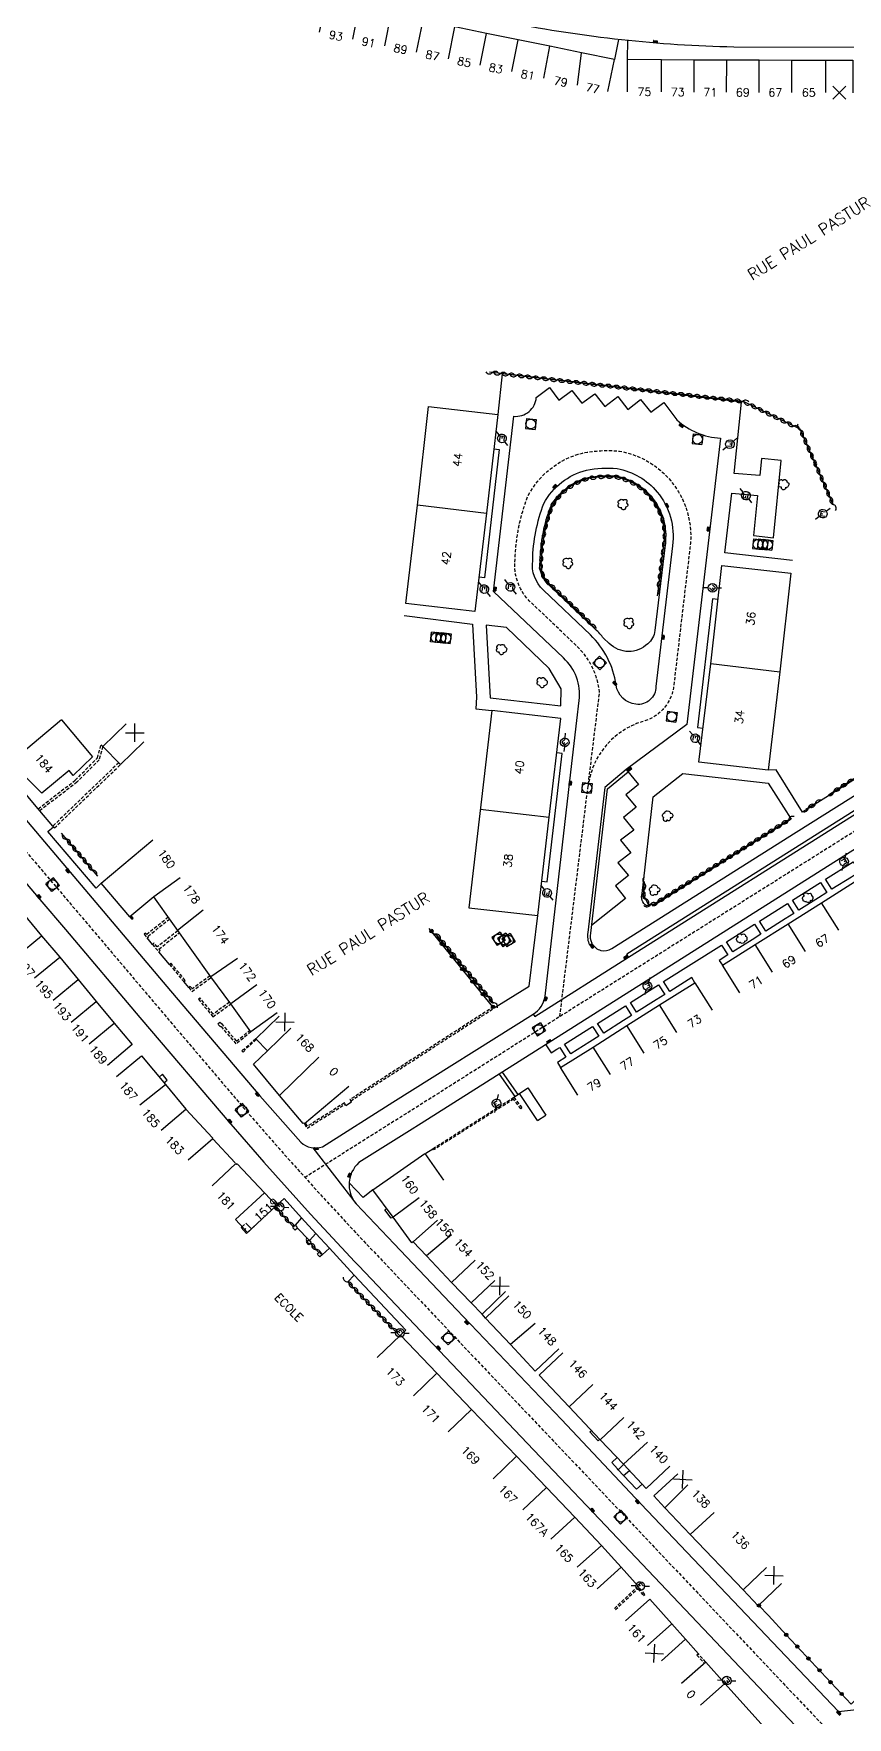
# Model space of a CAD drawing. Header units: millimetres. Extents: x 157000 to 158001, y 120999 to 122000.
# Drawn here: x 157361.1 to 157486.4, y 121611.4 to 121870.4 of the extents above; entities that cross this region are included whole.
import ezdxf
from ezdxf.enums import TextEntityAlignment as Align

# ---------------------------------------------------------------- set-up
doc = ezdxf.new("R2010")
doc.units = ezdxf.units.MM
doc.linetypes.add('DASHED', pattern=[0.75, 0.5, -0.25])
doc.layers.get('0').update_dxf_attribs({"linetype": 'CONTINUOUS'})
for name, color, linetype in [('W0001', 6, 'DASHED'), ('W0008', 7, 'CONTINUOUS'), ('W0100', 7, 'CONTINUOUS'), ('W0112', 1, 'DASHED'), ('W0300', 7, 'CONTINUOUS'), ('W0310', 3, 'CONTINUOUS'), ('W0322', 7, 'CONTINUOUS'), ('W0334', 7, 'CONTINUOUS'), ('W0400', 7, 'CONTINUOUS'), ('W0420', 7, 'CONTINUOUS'), ('W0471', 7, 'CONTINUOUS'), ('W0984', 7, 'CONTINUOUS'), ('W0989', 7, 'CONTINUOUS'), ('W0991', 7, 'CONTINUOUS'), ('W1102', 7, 'CONTINUOUS')]:
    doc.layers.add(name, color=color, linetype=linetype)
doc.styles.get("Standard").update_dxf_attribs({"font": 'romans.shx', "width": 0.85})

# ---------------------------------------------------------------- blocks, each defined once
blk = doc.blocks.new('t991o')
at = {"color": 0, "linetype": 'Continuous'}
for p, q in [((-1, 1), (1, -1)), ((-1, -1), (1, 1))]:
    blk.add_line(p, q, dxfattribs=at)
blk = doc.blocks.new('T400')
for p, q in [((-0.15, 0.3), (0.15, 0.3)), ((-0.15, -0.25), (-0.15, 0.3)), ((-0.15, 0.15), (0.15, 0.15)), ((-0.15, 0), (0.15, 0)), ((0.15, 0.3), (0.15, -0.25)), ((-0.15, -0.15), (0.15, -0.15)), ((-0.15, -0.25), (-0.15, -0.3)), ((-0.15, -0.3), (0.15, -0.3)), ((0.15, -0.3), (0.15, -0.25))]:
    blk.add_line(p, q)
blk = doc.blocks.new('T420')
for p, q in [((0.75, 0.75), (-0.75, 0.75)), ((-0.75, 0.75), (-0.75, -0.75)), ((0.75, 0.75), (0.75, -0.75)), ((0.75, -0.75), (-0.75, -0.75))]:
    blk.add_line(p, q)
blk.add_ellipse((0, 0), major_axis=(-0.53, 0.53), ratio=1, start_param=3.926991, end_param=10.210176)
blk = doc.blocks.new('t310o')
at = {"color": 0, "linetype": 'Continuous'}
for centre, start, end in [((-0.5, 0.38), 216.8699, 323.1304), ((0.5, -0.37), 36.8699, 143.1303)]:
    blk.add_arc(centre, 0.625, start, end, dxfattribs=at)
blk = doc.blocks.new('t322o')
at = {"color": 0, "linetype": 'Continuous'}
for radius in [0.25, 0.15]:
    blk.add_circle((0, 0), radius, dxfattribs=at)
blk = doc.blocks.new('T300')
for p, q in [((-0.8, 0.51), (-0.86, 0.34)), ((-0.86, 0.34), (-0.86, 0.17)), ((-0.86, 0.17), (-0.74, 0.06)), ((-0.69, 0.63), (-0.8, 0.51)), ((-0.8, -0.06), (-0.74, 0.06)), ((-0.74, 0.06), (-0.69, 0.11)), ((-0.57, 0.69), (-0.69, 0.63)), ((-0.46, 0.69), (-0.57, 0.69)), ((-0.29, 0.63), (-0.46, 0.69)), ((-0.29, 0.63), (-0.17, 0.74)), ((-0.23, 0.57), (-0.29, 0.63)), ((-0.17, 0.74), (-0.06, 0.8)), ((-0.06, 0.8), (0.06, 0.8)), ((0.06, 0.8), (0.23, 0.74)), ((0.23, 0.74), (0.34, 0.63)), ((0.34, 0.63), (0.4, 0.51)), ((0.46, 0.46), (0.34, 0.46)), ((0.4, 0.51), (0.4, 0.46)), ((0.57, 0.4), (0.46, 0.46)), ((0.57, 0.4), (0.69, 0.29)), ((0.69, 0.29), (0.74, 0.17)), ((0.74, 0.06), (0.69, -0.17)), ((0.74, 0.17), (0.74, 0.06)), ((-0.8, -0.17), (-0.8, -0.06)), ((-0.8, -0.23), (-0.8, -0.17)), ((-0.74, -0.34), (-0.8, -0.23)), ((-0.69, -0.4), (-0.74, -0.34)), ((-0.51, -0.46), (-0.69, -0.4)), ((-0.4, -0.46), (-0.51, -0.46)), ((-0.4, -0.46), (-0.34, -0.46)), ((-0.34, -0.46), (-0.34, -0.4)), ((-0.34, -0.51), (-0.34, -0.46)), ((-0.29, -0.63), (-0.34, -0.51)), ((-0.17, -0.74), (-0.29, -0.63)), ((-0.06, -0.8), (-0.17, -0.74)), ((0.06, -0.8), (-0.06, -0.8)), ((0.17, -0.74), (0.06, -0.8)), ((0.23, -0.69), (0.17, -0.74)), ((0.29, -0.46), (0.23, -0.46)), ((0.29, -0.63), (0.23, -0.69)), ((0.46, -0.4), (0.29, -0.46)), ((0.34, -0.51), (0.29, -0.63)), ((0.34, -0.51), (0.34, -0.46)), ((0.57, -0.34), (0.46, -0.4)), ((0.63, -0.29), (0.57, -0.34)), ((0.69, -0.17), (0.63, -0.29))]:
    blk.add_line(p, q)
blk = doc.blocks.new('T471')
for p, q in [((-0.333334, 0.333334), (-0.333334, -0.333334)), ((-0.333334, 0.333334), (0.333334, 0.333334)), ((-0.333334, 0), (0, 0)), ((0.500001, 0.500001), (1.000002, 1.000002)), ((-0.500001, -0.500001), (-1.000002, -1.000002)), ((-0.333334, -0.333334), (0.333334, -0.333334))]:
    blk.add_line(p, q)
blk.add_ellipse((0, 0), major_axis=(0.471405, 0.471405), ratio=1, start_param=5.4977871438, end_param=11.780972451)

msp = doc.modelspace()

# ---------------------------------------------------------------- linework, layer by layer
at = {"layer": 'W0001', "flags": 128}
for points in [[(157226.3, 121938.55), (157240.36, 121912.7, 0.043141), (157248.67, 121901.78), (157252.12, 121892.14), (157254.77, 121888.47), (157280.51, 121847.72), (157286.88, 121838.18), (157294.2, 121827.2), (157296.09, 121824.66), (157310.15, 121806.27), (157327.87, 121783.45), (157334.43, 121775.15), (157341.3, 121766.64), (157342.37, 121765.29), (157343.3, 121764.21), (157346.55, 121760.38), (157357.59, 121747.35), (157368.43, 121734.61), (157379.9, 121721.07), (157393.85, 121704.66), (157398.9, 121698.87), (157406.05, 121690.92), (157412.87, 121683.64), (157413.47, 121683.02), (157425.89, 121669.93), (157439.37, 121655.72), (157449.55, 121645.03), (157483.43, 121609.28), (157494.79, 121597.34), (157512.94, 121578.22, 0.008244), (157522.2, 121568.54, 0.036322), (157528.73, 121562.83), (157536.74, 121556.93), (157567.02, 121535.93), (157583.93, 121524.17), (157607.35, 121507.98), (157610.82, 121505.49), (157615.9, 121501.53), (157620.89, 121497.18), (157627.23, 121491.4)], [(157442.12, 121719.18), (157448.24, 121769.12, 0.166662), (157444.95, 121775.96), (157437.76, 121782.82, -0.241176), (157435.24, 121789.55, -0.086929), (157437.21, 121799.25, -0.216362), (157445.62, 121805.88, -0.076354), (157451.31, 121806.17, -0.178317), (157459.19, 121801.61, -0.209983), (157462.14, 121791.28), (157459.61, 121769.78, -0.302597), (157454.75, 121764.54, 0.291029), (157446.48, 121754.72)], [(157541.54, 121778.93, 0.013525), (157512.3, 121763.35, 0.000277), (157512.3, 121763.35), (157491.01, 121749.9), (157442.12, 121719.18), (157439.54, 121717.55), (157419.47, 121704.86), (157417.63, 121703.72), (157402.9, 121694.43, 0.420244)]]:
    msp.add_lwpolyline(points, format="xyb", dxfattribs=at)
at = {"layer": 'W0008'}
for points in [[(157502.48, 121868.28), (157468.9, 121868.35, -0.043708), (157434.51, 121872.06)], [(157353.48, 121757.04), (157370.15, 121737.37), (157382.21, 121723.11), (157395.94, 121706.99), (157402.26, 121699.83, 0.270378), (157405.58, 121699.12), (157416.44, 121705.99), (157438, 121719.57, 0.221927), (157439.86, 121722.29), (157443.66, 121755.46), (157444.72, 121764.71), (157445.1, 121767.81, 0.237631), (157442.69, 121774.36), (157431.91, 121784.58), (157435.03, 121811.54, 0.422483), (157438.5, 121814.44), (157440.51, 121815.96), (157441.95, 121814), (157443.95, 121815.49), (157445.52, 121813.53), (157447.48, 121815), (157449.05, 121813.06), (157451.02, 121814.6), (157452.56, 121812.59), (157454.53, 121814.12), (157456.1, 121812.16), (157458.15, 121813.65), (157460.12, 121810.99, 0.174603), (157466.86, 121808.17), (157465.16, 121793.78), (157461.65, 121764.11), (157452.35, 121757.19), (157449.04, 121754.43), (157446.43, 121732.1, 0.165968), (157446.69, 121730.22), (157447.1, 121730.43, 0.45653), (157450.1, 121729.65), (157478.5, 121747.56), (157511.71, 121768.42)], [(157317.28, 121774.02), (157323.76, 121779.11, -0.372289), (157327.96, 121778.19), (157338.2, 121765.49), (157341.43, 121761.56), (157345.98, 121756.2), (157362.1, 121737.21)], [(157492.26, 121747.91), (157440.87, 121715.43), (157420.8, 121702.74), (157418.96, 121701.6), (157411.2, 121696.7, 0.407619), (157410.76, 121690.37), (157416.61, 121684.2), (157426.2, 121674.08), (157442.35, 121657.17), (157454.56, 121644.23), (157485, 121612.26), (157487.78, 121612.55)], [(157362.1, 121737.21), (157366.02, 121732.58), (157377.5, 121719.03), (157391.46, 121702.6), (157396.55, 121696.78), (157403.73, 121688.79), (157410.59, 121681.46), (157411.2, 121680.84), (157423.61, 121667.76), (157437.08, 121653.55), (157447.27, 121642.86), (157481.15, 121607.12), (157492.5, 121595.17), (157510.64, 121576.06, 0.008232), (157519.96, 121566.32, 0.03639), (157526.85, 121560.3), (157534.91, 121554.37), (157565.23, 121533.34), (157582.14, 121521.58), (157605.53, 121505.4), (157608.94, 121502.97), (157613.9, 121499.1), (157618.8, 121494.83), (157625.1, 121489.08)]]:
    msp.add_lwpolyline(points, format="xyb", dxfattribs=at)
at = {"layer": 'W0008', "flags": 128}
msp.add_lwpolyline([(157450.78, 121770.18, 0.166773), (157446.82, 121777.9), (157439.6, 121784.8, -0.248252), (157437.94, 121789.35, -0.086771), (157439.67, 121798.13, -0.211652), (157446.22, 121803.24, -0.074004), (157450.94, 121803.49, -0.175982), (157457.11, 121799.88, -0.210554), (157459.46, 121791.62), (157456.91, 121769.97, -0.448497), (157453.82, 121767.22, -0.340196), (157450.78, 121770.18)], format="xyb", dxfattribs=at)
at = {"layer": 'W0100'}
for points in [[(157449.51, 121861.53), (157450.51, 121866.42), (157445.43, 121867.47), (157440.59, 121868.47), (157435.7, 121869.46), (157430.85, 121870.45), (157425.98, 121871.45), (157421.06, 121872.46), (157416.16, 121873.45), (157411.24, 121874.47), (157406.08, 121875.52), (157405.08, 121870.62)], [(157452.52, 121861.47), (157452.55, 121866.47), (157457.77, 121866.44), (157462.79, 121866.4), (157467.8, 121866.38), (157472.8, 121866.37), (157477.81, 121866.34), (157483.07, 121866.33), (157487.2, 121866.32), (157487.19, 121861.32)], [(157365.42, 121764.83), (157370.18, 121759.15), (157367.23, 121756.29), (157366.59, 121757.05), (157362.4, 121753.54), (157357.67, 121758.31), (157356.58, 121757.39), (157350.97, 121764.01), (157346.76, 121768.99), (157342.35, 121774.57), (157338.63, 121779.45), (157333.67, 121785.32), (157325.32, 121795.37), (157321.83, 121799.71), (157325.72, 121802.84)], [(157378.07, 121761.47), (157374.51, 121757.95), (157371.79, 121760.71), (157375.35, 121764.22)], [(157398.63, 121719.73), (157394.58, 121716.81), (157391.46, 121721.14), (157388.38, 121725.28), (157379.61, 121737.59), (157375.92, 121734.5), (157371.54, 121739.72), (157379.5, 121746.38)], [(157469.8, 121722.84), (157467.14, 121727.07), (157472.19, 121730.25), (157477.25, 121733.44), (157482.41, 121736.7), (157487.48, 121739.9), (157492.91, 121743.33), (157495.58, 121739.1)], [(157355.62, 121731.85), (157359.45, 121735.06), (157362.35, 121731.6), (157365.15, 121728.29), (157367.98, 121724.89), (157370.75, 121721.5), (157373.52, 121718.17), (157376.31, 121714.86), (157372.48, 121711.64)], [(157444.91, 121707.1), (157442.24, 121711.33), (157447.23, 121714.48), (157452.41, 121717.78), (157457.46, 121720.96), (157462.92, 121724.39), (157465.58, 121720.16)], [(157409.64, 121708.44), (157402.83, 121702.65), (157402.71, 121702.79), (157402.61, 121702.72), (157398.97, 121707.05), (157394.98, 121711.83), (157397.11, 121713.9), (157395.31, 121715.75), (157398.91, 121719.24)], [(157373.89, 121709.93), (157377.74, 121713.13), (157381.41, 121708.71), (157384.57, 121704.91), (157388.66, 121700.54), (157388.6, 121700.44), (157388.69, 121700.34), (157384.91, 121697.07)], [(157438.66, 121703.16), (157435.92, 121707.34), (157437.21, 121708.19), (157439.96, 121704.02)], [(157438.66, 121703.16), (157439.96, 121704.02)], [(157388.61, 121693.15), (157392.26, 121696.57), (157392.37, 121696.44), (157392.47, 121696.52), (157396.65, 121692.05), (157398.49, 121690.1), (157394.04, 121685.96), (157392.21, 121687.94)], [(157433.76, 121676.86), (157430.17, 121673.38), (157428.45, 121675.15), (157425.47, 121678.25), (157421.62, 121682.34), (157419.57, 121684.52), (157419.36, 121684.37), (157416.45, 121688.3), (157413.36, 121692.5), (157421.34, 121698.1), (157424.21, 121694.01)], [(157441.98, 121668.05), (157438.32, 121664.64), (157434.51, 121668.72), (157430.66, 121672.79), (157434.29, 121676.23)], [(157413.98, 121666.73), (157417.61, 121670.18), (157423.18, 121664.3), (157428.52, 121658.74), (157435.45, 121651.52), (157440.06, 121646.73), (157444.45, 121642.14), (157448.55, 121637.79), (157451.55, 121634.47), (157447.84, 121631.12)], [(157459.07, 121650), (157455.42, 121646.58), (157451.92, 121650.32), (157448.34, 121654.06), (157443.56, 121659.11), (157438.95, 121663.99), (157442.58, 121667.43)], [(157476.25, 121631.97), (157472.62, 121628.53), (157470.31, 121630.97), (157462.16, 121639.51), (157458.26, 121643.6), (157456.58, 121645.44), (157460.29, 121648.8)], [(157457.74, 121620.03), (157461.47, 121623.36), (157459.34, 121625.75), (157455.96, 121629.52), (157452.23, 121626.19)], [(157470.75, 121605.47), (157474.47, 121608.82), (157467.51, 121616.56), (157464.58, 121619.86), (157460.84, 121616.54)]]:
    msp.add_lwpolyline(points, dxfattribs=at)
for points in [[(157432.56, 121811.81), (157430.85, 121796.65), (157429.05, 121781.51), (157418.41, 121782.73), (157420.21, 121797.87), (157421.92, 121813.03)], [(157477.69, 121787.38), (157475.98, 121772.22), (157474.17, 121757.08), (157463.53, 121758.3), (157465.34, 121773.44), (157467.05, 121788.6)], [(157428.11, 121735.93), (157438.74, 121734.72), (157440.48, 121749.87), (157442.27, 121765.03), (157431.65, 121766.25)]]:
    msp.add_lwpolyline(points, close=True, dxfattribs=at)
at = {"layer": 'W0112'}
for points in [[(157371.79, 121760.71), (157371.21, 121758.68), (157367.8, 121755.24), (157362.09, 121750.85), (157361.83, 121751.14), (157367.54, 121755.54), (157370.95, 121758.97), (157371.53, 121761)], [(157384.47, 121724.75), (157382.27, 121727.38), (157382.04, 121727.19), (157384.24, 121724.56)], [(157431.91, 121720.69), (157409.81, 121706.4), (157409.93, 121706.21), (157432.03, 121720.5)], [(157422.58, 121698.85), (157435.05, 121706.76), (157436.29, 121705.13), (157436.12, 121705), (157435, 121706.47), (157422.69, 121698.67)], [(157400.98, 121686.75), (157401.36, 121687.09), (157401.75, 121686.64), (157401.36, 121686.31)], [(157403.1, 121684.49), (157403.49, 121684.82), (157403.88, 121684.38), (157403.49, 121684.05)], [(157404.77, 121682.63), (157405.16, 121682.97), (157405.56, 121682.52), (157405.18, 121682.19)]]:
    msp.add_lwpolyline(points, close=True, dxfattribs=at)
for points in [[(157374.24, 121758.24), (157364.07, 121748.47), (157364.34, 121748.19), (157374.51, 121757.95)], [(157375.92, 121734.5), (157376.23, 121734.14), (157376.45, 121734.33), (157376.14, 121734.69)], [(157381.85, 121734.45), (157378.54, 121731.81), (157378.35, 121732.03), (157378.12, 121731.84), (157378.6, 121731.27), (157378.83, 121731.46), (157378.75, 121731.56), (157382.04, 121734.18)], [(157383.32, 121732.39), (157380.16, 121729.88), (157379.64, 121730.48), (157379.42, 121730.28), (157380.38, 121729.16), (157380.6, 121729.35), (157380.42, 121729.56), (157383.55, 121732.06)], [(157388.27, 121725.44), (157385.56, 121723.45), (157385.22, 121723.84), (157385, 121723.64), (157385.51, 121723.05), (157388.44, 121725.2)], [(157391.28, 121721.38), (157388.79, 121719.57), (157386.73, 121722.04), (157386.49, 121721.84), (157388.73, 121719.14), (157391.47, 121721.13)], [(157394.58, 121716.81), (157392.31, 121714.99), (157389.99, 121717.68), (157389.9, 121717.61), (157389.49, 121718.04), (157389.77, 121718.32), (157390.03, 121718.09), (157392.35, 121715.4), (157394.39, 121717.04)], [(157395.31, 121715.75), (157393.45, 121714.04), (157393.4, 121714.09), (157393.18, 121713.91), (157393.37, 121713.69)], [(157395.4, 121715.63), (157393.52, 121713.94), (157393.57, 121713.89), (157393.37, 121713.69)], [(157402.83, 121702.65), (157403.24, 121702.01), (157409.08, 121705.7), (157408.96, 121705.88), (157403.3, 121702.32), (157403, 121702.79)], [(157450.67, 121627.93), (157454.13, 121631.17), (157454.98, 121630.11), (157455.18, 121630.27), (157454.16, 121631.54), (157450.51, 121628.12)], [(157464.58, 121619.86), (157463.44, 121621.11), (157463.22, 121620.91), (157464.36, 121619.66)]]:
    msp.add_lwpolyline(points, dxfattribs=at)
at = {"layer": 'W0310'}
for points in [[(157484.17, 121797.97), (157479.11, 121809.53), (157470.37, 121813.81), (157431.27, 121818.3)], [(157496.91, 121761.82), (157483.46, 121753.25)], [(157481.43, 121751.93), (157480, 121751.04)], [(157477.31, 121749.41), (157456.62, 121736.48), (157455.78, 121736.37), (157455.03, 121737.86), (157455.14, 121739.98)], [(157371.03, 121740.77), (157365.4, 121747.39)], [(157431.89, 121721.3), (157422.98, 121731.98)], [(157398.28, 121689.91), (157401.09, 121686.85)], [(157403.77, 121684.27), (157405.03, 121682.86)], [(157409.48, 121678.36), (157417.19, 121670.38)]]:
    msp.add_lwpolyline(points, dxfattribs=at)
msp.add_lwpolyline([(157457.15, 121783.91), (157457.28, 121785), (157458.15, 121791.79, 0.21092), (157456.09, 121799.04, 0.174385), (157450.76, 121802.18, 0.072491), (157446.51, 121801.95, 0.208467), (157440.88, 121797.57, 0.086744), (157439.26, 121789.24, 0.254395), (157440.5, 121785.77), (157445.84, 121780.67), (157447.51, 121778.96)], format="xyb", dxfattribs=at)
at = {"layer": 'W0322'}
for points in [[(157431.83, 121720.68), (157422.01, 121732.73)], [(157476.96, 121624.06), (157486.95, 121613.38), (157504.38, 121630.06)], [(157472.75, 121628.56), (157474.23, 121627.01)]]:
    msp.add_lwpolyline(points, dxfattribs=at)
at = {"layer": 'W0334'}
for points in [[(157451.16, 121869.5), (157450.51, 121866.42)], [(157452.55, 121866.47), (157452.59, 121869.35)], [(157477.92, 121789.37), (157467.53, 121790.51), (157468.6, 121799.72), (157472.52, 121799.37), (157471.94, 121793.17), (157474.98, 121792.81), (157476.18, 121804.74), (157473.14, 121805.03), (157472.88, 121802.41), (157468.95, 121802.73), (157470.08, 121813.73), (157433.25, 121818.07), (157432.56, 121811.81)], [(157431.97, 121806.53), (157432.8, 121806.44), (157430.52, 121786.7), (157429.68, 121786.8)], [(157536.27, 121786.31), (157524.56, 121778.95), (157511.04, 121770.48), (157479.48, 121750.65), (157475.4, 121757.12), (157474.17, 121757.08)], [(157466.46, 121783.36), (157465.62, 121783.46), (157463.32, 121763.63), (157464.16, 121763.53)], [(157418.16, 121780.86), (157428.69, 121779.54), (157429.29, 121768.31), (157429.18, 121766.52), (157431.65, 121766.25)], [(157439.35, 121740), (157440.18, 121739.91), (157442.46, 121759.65), (157441.65, 121759.75)], [(157361.83, 121751.14), (157356.58, 121757.39)], [(157452.34, 121757.19), (157454.24, 121754.87), (157452.28, 121753.31), (157453.88, 121751.41), (157451.9, 121749.82), (157453.5, 121747.88), (157451.48, 121746.33), (157453.05, 121744.36), (157451.06, 121742.82), (157452.69, 121740.86), (157450.68, 121739.3), (157452.24, 121737.34), (157447.01, 121733.2)], [(157364.09, 121748.49), (157362.09, 121750.85)], [(157371.54, 121739.72), (157370.75, 121738.92), (157363.33, 121747.66), (157364.19, 121748.37)], [(157432.03, 121720.5), (157437.41, 121723.86), (157438.74, 121734.72)], [(157379.42, 121730.28), (157378.6, 121731.27)], [(157462.92, 121724.39), (157462.41, 121725.17), (157459.04, 121723.05), (157458.09, 121724.55), (157467.01, 121730.18), (157467.97, 121728.65), (157466.65, 121727.82), (157467.14, 121727.07)], [(157382.04, 121727.19), (157380.38, 121729.16)], [(157452.7, 121728.32), (157452.45, 121728.76)], [(157385, 121723.64), (157384.24, 121724.56)], [(157439.95, 121714.85), (157440.78, 121713.6)], [(157440.78, 121713.6), (157441.67, 121714.17), (157442.1, 121714.44), (157443.05, 121712.94), (157441.75, 121712.12)], [(157441.75, 121712.13), (157442.24, 121711.33)], [(157381.18, 121708.99), (157381.69, 121709.4), (157380.97, 121710.31), (157380.45, 121709.87)], [(157432.79, 121710.32), (157435.2, 121706.86)], [(157435.69, 121707.19), (157433.29, 121710.64)], [(157435.05, 121706.76), (157435.92, 121707.34)], [(157409.08, 121705.69), (157409.19, 121705.51), (157410.05, 121706.07), (157409.93, 121706.21)], [(157388.69, 121700.34), (157392.16, 121696.66)], [(157404.1, 121698.98), (157410.76, 121690.37)], [(157421.49, 121698.18), (157422.58, 121698.85)], [(157413.36, 121692.5), (157411.87, 121691.32), (157409.68, 121693.59)], [(157398.49, 121690.1), (157399.71, 121691.17), (157402.37, 121688.21), (157404.56, 121685.8), (157406.65, 121683.54), (157410.49, 121679.41), (157418.41, 121670.93), (157417.61, 121670.18)], [(157416.45, 121688.3), (157416.14, 121688.15), (157415.19, 121689.44), (157415.46, 121689.64)], [(157402.37, 121688.21), (157401.36, 121687.09)], [(157401.75, 121686.64), (157403.49, 121684.82)], [(157404.56, 121685.8), (157403.57, 121684.73)], [(157405.56, 121682.52), (157406.65, 121683.54)], [(157409.48, 121678.36), (157410.49, 121679.41)], [(157430.66, 121672.79), (157430.17, 121673.38)], [(157448.27, 121654.14), (157448.03, 121653.92), (157446.75, 121655.26), (157446.99, 121655.49)], [(157454.8, 121647.25), (157453.9, 121646.48), (157451.94, 121648.55), (157451.08, 121649.43), (157451.01, 121649.58), (157450.12, 121650.55), (157450.95, 121651.34)], [(157451.08, 121649.43), (157451.95, 121650.29)], [(157451.94, 121648.55), (157452.85, 121649.33)], [(157456.59, 121645.45), (157456.58, 121645.44)], [(157451.55, 121634.47), (157454.15, 121631.53)], [(157474.23, 121627.01), (157476.96, 121624.06)], [(157463.44, 121621.11), (157461.47, 121623.36)]]:
    msp.add_lwpolyline(points, dxfattribs=at)
for points in [[(157448.85, 121777.4, 0.031329), (157447.62, 121778.74), (157440.39, 121785.65, -0.25343), (157439.09, 121789.25, -0.086744), (157440.72, 121797.65, -0.20892), (157446.48, 121802.12, -0.072703), (157450.78, 121802.35, -0.174613), (157456.22, 121799.15, -0.210869), (157458.32, 121791.77), (157456.76, 121778.56, -0.195845), (157455.65, 121776.54, -0.410976), (157449.72, 121776.59), (157448.85, 121777.4)], [(157438, 121719.57), (157438.27, 121719.2), (157452.7, 121728.32), (157490.06, 121751.9), (157512.67, 121766.17), (157534.55, 121780.03, 0.31592), (157537.17, 121784.8), (157536.71, 121786.6), (157536.22, 121786.48), (157536.22, 121786.48, -0.315409)], [(157536.34, 121786), (157536.67, 121784.71, -0.315409), (157534.3, 121780.47), (157512.4, 121766.6), (157489.79, 121752.33), (157452.45, 121728.76)], [(157455.44, 121736.21, -0.326962), (157454.78, 121738.12), (157456.5, 121753), (157461.04, 121756.58), (157474.17, 121755.11), (157477.71, 121749.54), (157456.86, 121736.44), (157455.44, 121736.21)]]:
    msp.add_lwpolyline(points, format="xyb", dxfattribs=at)
for points in [[(157431.42, 121768.22), (157442.26, 121767), (157442.3, 121769.6), (157440.5, 121772.71), (157433.9, 121779.02), (157430.78, 121779.38)], [(157483.03, 121740.3), (157487.28, 121742.99), (157488.25, 121741.44), (157487, 121740.65), (157484, 121738.76)], [(157477.94, 121737.09), (157482.23, 121739.8), (157483.2, 121738.25), (157481.93, 121737.45), (157478.91, 121735.54)], [(157472.85, 121733.87), (157477.14, 121736.58), (157478.11, 121735.04), (157476.78, 121734.19), (157473.82, 121732.33)], [(157467.78, 121730.67), (157472.06, 121733.37), (157473.03, 121731.83), (157471.71, 121731), (157468.74, 121729.13)], [(157453, 121721.33), (157457.32, 121724.06), (157458.27, 121722.57), (157456.96, 121721.75), (157453.94, 121719.84)], [(157447.93, 121718.13), (157452.23, 121720.84), (157453.17, 121719.35), (157451.91, 121718.56), (157448.88, 121716.63)], [(157442.86, 121714.92), (157447.17, 121717.64), (157448.11, 121716.15), (157446.73, 121715.27), (157443.81, 121713.42)]]:
    msp.add_lwpolyline(points, close=True, dxfattribs=at)
at = {"layer": 'W0334', "flags": 128}
msp.add_lwpolyline([(157447.1, 121730.43, -0.167578), (157446.88, 121732.03), (157449.47, 121754.2), (157452.63, 121756.83), (157452.63, 121756.83)], format="xyb", dxfattribs=at)
at = {"layer": 'W1102'}
for p, q in [((157485.08, 121732.47), (157482.41, 121736.7)), ((157479.92, 121729.21), (157477.25, 121733.44)), ((157474.85, 121726.02), (157472.19, 121730.25)), ((157460.12, 121716.73), (157457.46, 121720.96)), ((157455.09, 121713.56), (157452.41, 121717.78)), ((157449.9, 121710.26), (157447.23, 121714.48))]:
    msp.add_line(p, q, dxfattribs=at)
for points in [[(157410.24, 121869.57), (157411.24, 121874.47)], [(157415.16, 121868.55), (157416.16, 121873.45)], [(157420.06, 121867.56), (157421.06, 121872.46)], [(157424.98, 121866.55), (157425.98, 121871.45)], [(157429.84, 121865.56), (157430.85, 121870.45)], [(157434.71, 121864.56), (157435.7, 121869.46)], [(157439.68, 121863.55), (157440.59, 121868.47)], [(157444.83, 121862.49), (157445.43, 121867.47)], [(157457.74, 121861.44), (157457.77, 121866.44)], [(157462.78, 121861.4), (157462.79, 121866.4)], [(157467.78, 121861.38), (157467.8, 121866.38)], [(157472.79, 121861.37), (157472.8, 121866.37)], [(157477.8, 121861.34), (157477.81, 121866.34)], [(157483.06, 121861.33), (157483.07, 121866.33)], [(157430.85, 121796.6), (157420.21, 121797.87)], [(157475.97, 121772.17), (157465.34, 121773.44)], [(157365.42, 121764.83), (157357.67, 121758.31)], [(157429.88, 121751.08), (157440.48, 121749.87)], [(157383.67, 121740.52), (157379.61, 121737.59)], [(157387.22, 121735.54), (157383.3, 121732.42)], [(157358.5, 121728.41), (157362.35, 121731.6)], [(157361.28, 121725.12), (157365.15, 121728.29)], [(157392.51, 121728.11), (157388.38, 121725.28)], [(157364.13, 121721.69), (157367.98, 121724.89)], [(157395.51, 121724.06), (157391.46, 121721.14)], [(157366.92, 121718.29), (157370.75, 121721.5)], [(157369.69, 121714.96), (157373.52, 121718.17)], [(157400.71, 121717.39), (157397.11, 121713.9)], [(157405.03, 121712.94), (157398.97, 121707.05)], [(157377.49, 121705.61), (157381.41, 121708.71)], [(157380.74, 121701.69), (157384.57, 121704.91)], [(157392.21, 121687.94), (157396.65, 121692.05)], [(157420.46, 121691.28), (157416.45, 121688.3)], [(157423.29, 121687.86), (157419.57, 121684.52)], [(157425.43, 121685.59), (157421.62, 121682.34)], [(157429.11, 121681.68), (157425.47, 121678.25)], [(157432.09, 121678.58), (157428.45, 121675.15)], [(157438.34, 121671.95), (157434.51, 121668.72)], [(157419.58, 121660.84), (157423.18, 121664.3)], [(157447.19, 121662.55), (157443.56, 121659.11)], [(157424.91, 121655.28), (157428.52, 121658.74)], [(157451.98, 121657.5), (157448.34, 121654.06)], [(157455.6, 121653.71), (157451.92, 121650.32)], [(157431.84, 121648.06), (157435.45, 121651.52)], [(157461.8, 121647.14), (157458.26, 121643.6)], [(157436.42, 121643.3), (157440.06, 121646.73)], [(157440.74, 121638.79), (157444.45, 121642.14)], [(157465.87, 121642.87), (157462.16, 121639.51)], [(157444.81, 121634.48), (157448.55, 121637.79)], [(157473.92, 121634.42), (157470.31, 121630.97)], [(157455.61, 121622.41), (157459.34, 121625.75)], [(157463.78, 121613.24), (157467.51, 121616.56)]]:
    msp.add_lwpolyline(points, dxfattribs=at)

# ---------------------------------------------------------------- block references
at = {"layer": 'W0300'}
for p, rotation in [((157476.62, 121801.02), 353.066856999523), ((157451.8, 121798.11), 134.328271985348), ((157443.31, 121789.06), 134.328271985348), ((157452.7, 121779.82), 134.328271985348), ((157433.19, 121775.64), 353.828709141204), ((157439.44, 121770.55), 353.828709141204), ((157458.71, 121750.11), 90.69325995418062), ((157456.7, 121738.71), 90.69325995418062), ((157480.18, 121737.48), 206.330189469326), ((157470.02, 121731.2), 208.832299855495)]:
    msp.add_blockref('T300', p, dxfattribs=dict(at, rotation=rotation))
at = {"layer": 'W0310'}
for p, rotation in [((157431.73, 121818.25), 173.456793619046), ((157432.97, 121818.1), 173.456793619046), ((157434.21, 121817.96), 173.456793619046), ((157435.45, 121817.82), 173.456793619046), ((157436.7, 121817.68), 173.456793619046), ((157437.94, 121817.53), 173.456793619046), ((157439.18, 121817.39), 173.456793619046), ((157440.42, 121817.25), 173.456793619046), ((157441.66, 121817.11), 173.456793619046), ((157442.91, 121816.96), 173.456793619046), ((157444.15, 121816.82), 173.456793619046), ((157445.39, 121816.68), 173.456793619046), ((157446.63, 121816.54), 173.456793619046), ((157447.87, 121816.39), 173.456793619046), ((157449.11, 121816.25), 173.456793619046), ((157450.36, 121816.11), 173.456793619046), ((157451.6, 121815.97), 173.456793619046), ((157452.84, 121815.82), 173.456793619046), ((157454.08, 121815.68), 173.456793619046), ((157455.32, 121815.54), 173.456793619046), ((157456.57, 121815.4), 173.456793619046), ((157457.81, 121815.25), 173.456793619046), ((157459.05, 121815.11), 173.456793619046), ((157460.29, 121814.97), 173.456793619046), ((157461.53, 121814.83), 173.456793619046), ((157462.77, 121814.68), 173.456793619046), ((157464.02, 121814.54), 173.456793619046), ((157465.26, 121814.4), 173.456793619046), ((157466.5, 121814.26), 173.456793619046), ((157467.74, 121814.12), 173.456793619046), ((157468.98, 121813.97), 173.456793619046), ((157470.23, 121813.83), 173.456793619046), ((157471.36, 121813.33), 153.919593396926), ((157472.49, 121812.78), 153.919593396926), ((157473.61, 121812.23), 153.919593396926), ((157474.73, 121811.68), 153.919593396926), ((157475.85, 121811.13), 153.919593396926), ((157476.98, 121810.58), 153.919593396926), ((157478.1, 121810.03), 153.919593396926), ((157479.16, 121809.42), 113.636499438776), ((157479.66, 121808.28), 113.636499438776), ((157480.16, 121807.13), 113.636499438776), ((157480.66, 121805.99), 113.636499438776), ((157481.17, 121804.84), 113.636499438776), ((157446.54, 121801.96), 191.290616384265), ((157447.77, 121802.15), 186.4283334101926), ((157449.02, 121802.24), 181.5660504361203), ((157450.27, 121802.22), 176.7037674620479), ((157451.5, 121802.01), 164.4914794771036), ((157481.67, 121803.7), 113.636499438776), ((157482.17, 121802.55), 113.636499438776), ((157482.67, 121801.41), 113.636499438776), ((157442.27, 121799.48), 226.2272195559725), ((157443.2, 121800.32), 218.2096068235842), ((157444.23, 121801.02), 210.1919940911959), ((157445.35, 121801.57), 202.1743813588077), ((157452.67, 121801.59), 156.6598744907864), ((157453.78, 121801.02), 148.8282695044693), ((157454.81, 121800.3), 140.9966645181521), ((157455.72, 121799.45), 133.165059531835), ((157483.17, 121800.26), 113.636499438776), ((157483.67, 121799.12), 113.636499438776), ((157440.42, 121796.27), 252.3195185880444), ((157440.83, 121797.45), 249.4145977877747), ((157441.47, 121798.52), 234.2448322883607), ((157456.51, 121798.49), 125.4164672817052), ((157457.17, 121797.42), 117.7345643073661), ((157457.67, 121796.28), 110.0526613330271), ((157484.17, 121797.97), 113.636499438776), ((157439.78, 121793.85), 258.1293601885837), ((157440.07, 121795.07), 255.2244393883141), ((157458.02, 121795.08), 102.370758358688), ((157458.21, 121793.85), 94.68885538434886), ((157439.39, 121791.38), 263.9392017891232), ((157439.56, 121792.62), 261.0342809888534), ((157458.09, 121791.36), 82.69909003593482), ((157458.22, 121792.6), 87.00695241000979), ((157439.22, 121788.89), 266.3857226885484), ((157439.29, 121790.14), 266.8441225893928), ((157457.77, 121788.88), 82.69909003593482), ((157457.93, 121790.12), 82.69909003593482), ((157439.35, 121787.65), 284.9756578490796), ((157439.86, 121786.52), 303.5655930096109), ((157457.46, 121786.4), 82.69909003593482), ((157457.61, 121787.64), 82.69909003593482), ((157440.69, 121785.59), 316.2928129165992), ((157441.6, 121784.73), 316.2928129165992), ((157442.5, 121783.86), 316.2928129165992), ((157457.3, 121785.16), 82.69909003593482), ((157443.4, 121783), 316.2928129165992), ((157444.31, 121782.14), 316.2928129165992), ((157445.21, 121781.27), 316.2928129165992), ((157446.1, 121780.4), 314.3282719853483), ((157446.98, 121779.51), 314.3282719853483), ((157486.37, 121755.1), 212.518930246318), ((157484.26, 121753.76), 212.518930246318), ((157485.31, 121754.43), 212.518930246318), ((157480.37, 121751.27), 211.8518648921849), ((157481.43, 121751.93), 211.8518648921849), ((157474.13, 121747.42), 212.012227339067), ((157475.19, 121748.09), 212.012227339067), ((157476.25, 121748.75), 212.012227339067), ((157477.31, 121749.41), 212.012227339067), ((157366.17, 121746.48), 130.376316773233), ((157366.98, 121745.53), 130.376316773233), ((157367.79, 121744.58), 130.376316773233), ((157469.89, 121744.77), 212.012227339067), ((157470.95, 121745.44), 212.012227339067), ((157472.01, 121746.1), 212.012227339067), ((157473.07, 121746.76), 212.012227339067), ((157368.6, 121743.63), 130.376316773233), ((157369.41, 121742.67), 130.376316773233), ((157465.65, 121742.12), 212.012227339067), ((157466.71, 121742.79), 212.012227339067), ((157467.77, 121743.45), 212.012227339067), ((157468.83, 121744.11), 212.012227339067), ((157370.22, 121741.72), 130.376316773233), ((157455.12, 121739.69), 87.09529990140841), ((157461.41, 121739.47), 212.012227339067), ((157462.47, 121740.14), 212.012227339067), ((157463.53, 121740.8), 212.012227339067), ((157464.59, 121741.46), 212.012227339067), ((157455.33, 121737.26), 116.815743452882), ((157455.06, 121738.44), 87.09529990140841), ((157457.18, 121736.82), 212.012227339067), ((157458.24, 121737.49), 212.012227339067), ((157459.29, 121738.15), 212.012227339067), ((157460.35, 121738.81), 212.012227339067), ((157456.03, 121736.4), 187.564584979932), ((157423.09, 121731.86), 129.840578262947), ((157423.89, 121730.9), 129.840578262947), ((157424.69, 121729.94), 129.840578262947), ((157425.49, 121728.98), 129.840578262947), ((157426.29, 121728.02), 129.840578262947), ((157427.09, 121727.06), 129.840578262947), ((157427.89, 121726.1), 129.840578262947), ((157428.69, 121725.14), 129.840578262947), ((157429.49, 121724.18), 129.840578262947), ((157430.29, 121723.22), 129.840578262947), ((157431.09, 121722.26), 129.840578262947), ((157431.89, 121721.3), 129.840578262947), ((157398.82, 121689.33), 312.5921033645532), ((157399.66, 121688.41), 312.5921033645532), ((157400.51, 121687.49), 312.5921033645532), ((157403.77, 121684.27), 311.816424797433), ((157404.61, 121683.34), 311.816424797433), ((157409.48, 121678.36), 314.015399911126), ((157410.35, 121677.46), 314.015399911126), ((157411.22, 121676.56), 314.015399911126), ((157412.09, 121675.66), 314.015399911126), ((157412.96, 121674.76), 314.015399911126), ((157413.83, 121673.86), 314.015399911126), ((157414.7, 121672.96), 314.015399911126), ((157415.56, 121672.06), 314.015399911126), ((157416.43, 121671.17), 314.015399911126)]:
    msp.add_blockref('t310o', p, dxfattribs=dict(at, rotation=rotation))
at = {"layer": 'W0322'}
for p, rotation in [((157422.35, 121732.31), 129.186154609612), ((157423.93, 121730.37), 129.186154609612), ((157425.51, 121728.43), 129.186154609612), ((157427.09, 121726.49), 129.186154609612), ((157428.67, 121724.55), 129.186154609612), ((157430.25, 121722.62), 129.186154609612), ((157431.83, 121720.68), 129.186154609612), ((157472.75, 121628.56), 313.602079062055), ((157476.96, 121624.06), 313.086252217259), ((157478.67, 121622.24), 313.086252217259), ((157480.38, 121620.41), 313.086252217259), ((157482.08, 121618.59), 313.086252217259), ((157483.79, 121616.76), 313.086252217259), ((157485.5, 121614.94), 313.086252217259)]:
    msp.add_blockref('t322o', p, dxfattribs=dict(at, rotation=rotation))
at = {"layer": 'W0400'}
for p, rotation in [((157456.81, 121869.19), 266.7665203276135), ((157460.81, 121810.07), 54.769545665495), ((157441.35, 121800.72), 141.109028337916), ((157458.61, 121797.82), 27.89083285628696), ((157464.99, 121794.2), 353.254964930338), ((157432.15, 121784.97), 353.393361136246), ((157457.99, 121777.53), 173.2362879177186), ((157450.57, 121770.45), 225.789947036811), ((157452.85, 121757.22), 129.835176651167), ((157443.75, 121755.08), 173.4613472085361), ((157366.39, 121741.61), 37.14396939186702), ((157366.39, 121741.61), 37.14396939186702), ((157361.95, 121737.63), 40.32266612552998), ((157361.95, 121737.63), 40.32266612552998), ((157447.07, 121730.02), 26.63166568840076), ((157452.3, 121728.36), 122.2797228174715), ((157439.92, 121721.86), 158.6368812362885), ((157440.44, 121715.35), 122.2939256878462), ((157395.57, 121707.23), 40.35919150026706), ((157391.32, 121703.06), 43.10348170003198), ((157404.6, 121698.86), 273.6312966441437), ((157409.75, 121694.74), 159.3708086095871), ((157427.78, 121672.1), 43.47100803879104), ((157423.43, 121668.17), 43.44466969717001), ((157454.09, 121644.54), 223.128154825089), ((157447.14, 121643.22), 43.35314732886798), ((157485.03, 121612.03), 43.46159459019204)]:
    msp.add_blockref('T400', p, dxfattribs=dict(at, rotation=rotation))
at = {"layer": 'W0420'}
for p, rotation in [((157437.64, 121810.35), 84.163114834344), ((157463.31, 121808.01), 84.163114834344), ((157472.61, 121791.85), 83.5649549887602), ((157473.33, 121791.83), 83.5649549887602), ((157474.08, 121791.78), 83.5649549887602), ((157423.05, 121777.49), 263.424141954048), ((157423.82, 121777.43), 263.424141954048), ((157424.6, 121777.37), 263.424141954048), ((157448.26, 121773.57), 135.789947036811), ((157459.34, 121765.32), 83.23628791771858), ((157446.28, 121754.36), 83.46134720853611), ((157364.06, 121739.47), 308.104543092377), ((157364.06, 121739.47), 308.104543092377), ((157432.69, 121731.12), 31.9541961204976), ((157433.58, 121730.96), 31.9541961204976), ((157434.22, 121730.92), 31.9541961204976), ((157438.89, 121717.19), 32.2939256878462), ((157393.21, 121704.73), 310.3591915002669), ((157424.94, 121669.72), 313.44466969717), ((157451.47, 121642.15), 313.353147328868)]:
    msp.add_blockref('T420', p, dxfattribs=dict(at, rotation=rotation))
at = {"layer": 'W0471'}
for p, rotation in [((157433.2, 121808.13), 263.7694543530019), ((157468.3, 121807.25), 175.276507819679), ((157470.75, 121799.32), 83.36842704559999), ((157482.59, 121796.55), 353.066856999523), ((157430.5, 121784.94), 263.393361136246), ((157434.52, 121785.29), 263.393361136246), ((157465.61, 121785.14), 134.328271985348), ((157442.88, 121761.37), 39.835176651167), ((157462.95, 121762), 263.391772164463), ((157485.87, 121743), 210.553033584012), ((157440.15, 121738.2), 83.02960583592991), ((157455.59, 121723.88), 205.856798765081), ((157432.37, 121705.81), 31.50414309523061), ((157398.98, 121689.9), 311.870406051676), ((157417.51, 121670.5), 313.496224771592), ((157454.5, 121631.56), 313.602079062055), ((157467.81, 121617.01), 132.461526157397)]:
    msp.add_blockref('T471', p, dxfattribs=dict(at, rotation=rotation))
at = {"layer": 'W0991'}
for p, rotation in [((157485.12, 121861.33), 89.89030992205261), ((157376.71, 121762.84), 44.64445491889933), ((157399.81, 121718.32), 44.16027795972981), ((157432.92, 121677.72), 44.08372732157495), ((157461.05, 121647.97), 42.20729763355925), ((157475.09, 121633.19), 43.46098811435368), ((157456.68, 121621.22), 41.74335240363984)]:
    msp.add_blockref('t991o', p, dxfattribs=dict(at, rotation=rotation))

# ---------------------------------------------------------------- texts
at = {"layer": 'W0984'}
for s, rotation, p in [('EL 1519', 42.8064, (157395.92, 121688.52)), ('ECOLE', 315.0141, (157400.42, 121674.42))]:
    msp.add_text(s, height=1.25, rotation=rotation, dxfattribs=at).set_placement(p, align=Align.MIDDLE)
at = {"layer": 'W0989'}
for p in [(157480.45, 121838.91), (157412.62, 121731.92)]:
    msp.add_text('RUE PAUL PASTUR', height=1.75, rotation=32.2939, dxfattribs=at).set_placement(p, align=Align.MIDDLE)
at = {"layer": 'W0991'}
for s, rotation, p in [('93', 348.4857, (157407.66, 121870.09)), ('91', 348.3531, (157412.7, 121869.06)), ('89', 348.5488, (157417.61, 121868.06)), ('87', 348.334, (157422.52, 121867.05)), ('85', 348.4827, (157427.41, 121866.05)), ('83', 348.4503, (157432.27, 121865.06)), ('81', 348.5268, (157437.19, 121864.06)), ('79', 348.3093, (157442.25, 121863.02)), ('77', 348.4064, (157447.17, 121862.01)), ('75', 359.6747, (157455.13, 121861.45)), ('73', 359.6023, (157460.26, 121861.42)), ('71', 359.7222, (157465.28, 121861.39)), ('69', 359.8771, (157470.28, 121861.37)), ('67', 359.7485, (157475.29, 121861.35)), ('65', 359.8726, (157480.43, 121861.34)), ('44', 83.565, (157426.39, 121804.84)), ('42', 83.2025, (157424.63, 121789.69)), ('36', 83.565, (157471.51, 121780.41)), ('34', 83.2025, (157469.76, 121765.26)), ('184', 309.9274, (157362.72, 121758.12)), ('40', 83.3477, (157435.89, 121757.51)), ('180', 305.444, (157381.58, 121743.45)), ('38', 83.3477, (157434.15, 121743.15)), ('178', 305.444, (157385.44, 121738.03)), ('174', 305.4626, (157389.86, 121731.82)), ('67', 32.2608, (157482.5, 121730.84)), ('197', 310.2039, (157359.92, 121726.73)), ('172', 306.6172, (157394.01, 121726.08)), ('69', 32.2141, (157477.39, 121727.61)), ('195', 309.7369, (157362.72, 121723.39)), ('71', 32.1705, (157472.33, 121724.43)), ('170', 305.7653, (157397.07, 121721.9)), ('193', 309.3406, (157365.51, 121720.01)), ('73', 32.1517, (157462.85, 121718.44)), ('191', 309.7705, (157368.29, 121716.64)), ('189', 310.0009, (157371.08, 121713.3)), ('168', 314.1603, (157402.87, 121715.16)), ('75', 32.2262, (157457.6, 121715.14)), ('77', 32.4386, (157452.5, 121711.91)), ('0', 315.7355, (157407.34, 121710.69)), ('79', 32.2699, (157447.41, 121708.68)), ('187', 309.7498, (157375.73, 121707.73)), ('185', 309.6647, (157379.19, 121703.56)), ('183', 313.1206, (157382.82, 121699.4)), ('160', 305.0699, (157419, 121693.36)), ('181', 312.8064, (157390.74, 121690.85)), ('158', 309.5404, (157421.87, 121689.57)), ('156', 313.2875, (157424.36, 121686.73)), ('154', 313.3362, (157427.27, 121683.63)), ('152', 313.8036, (157430.6, 121680.13)), ('150', 313.3881, (157436.32, 121674.09)), ('148', 313.0094, (157440.16, 121670)), ('146', 313.4066, (157444.89, 121664.99)), ('173', 313.4969, (157416.78, 121663.79)), ('144', 313.4264, (157449.58, 121660.02)), ('171', 313.7932, (157422.25, 121658.06)), ('142', 313.7211, (157453.79, 121655.6)), ('169', 313.8568, (157428.38, 121651.67)), ('140', 313.1328, (157457.34, 121651.85)), ('167', 313.8316, (157434.13, 121645.68)), ('138', 313.6119, (157463.83, 121645)), ('167A', 313.7886, (157438.58, 121641.04)), ('136', 313.6283, (157469.89, 121638.65)), ('165', 313.3311, (157442.77, 121636.63)), ('163', 312.1044, (157446.32, 121632.8)), ('161', 311.8494, (157453.92, 121624.3)), ('0', 311.5984, (157462.31, 121614.89))]:
    msp.add_text(s, height=1.25, rotation=rotation, dxfattribs=at).set_placement(p, align=Align.MIDDLE)

doc.saveas('drawing.dxf')
